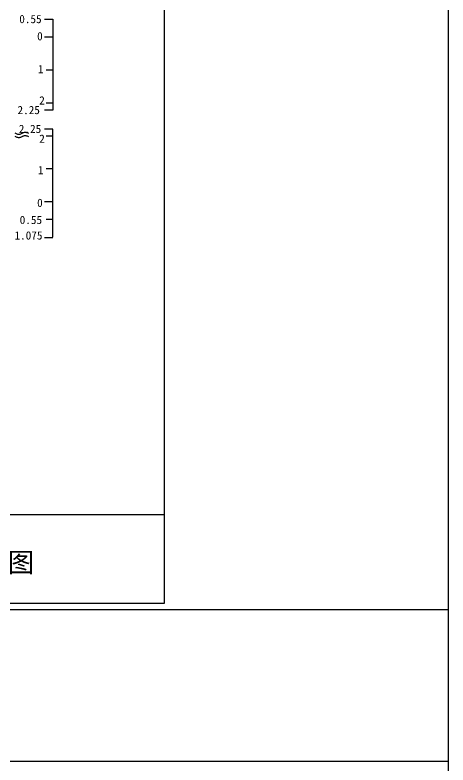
# Model space of a CAD drawing. Header units: millimetres. Extents: x -37 to 615, y -10473 to 23.
# Drawn here: x 483.9 to 615.4, y -7154 to -6926.1 of the extents above; entities that cross this region are included whole.
import ezdxf

# ---------------------------------------------------------------- set-up
doc = ezdxf.new("R2010")
doc.units = ezdxf.units.MM
doc.layers.add('图层1', color=7, linetype='Continuous')
doc.layers.add('病害', color=5, linetype='Continuous')
doc.styles.get("Standard").update_dxf_attribs({"font": ''})
doc.styles.add('汉字', font='')
doc.styles.get('Standard').set_extended_font_data('SimSun')
doc.styles.get('汉字').set_extended_font_data('SimSun')

# ---------------------------------------------------------------- blocks, each defined once
blk = doc.blocks.new('kopp')
at = {"color": 0}
for p, q in [((1188.308, -3078.25), (1188.558, -3078.25)), ((1188.558, -3078.25), (1188.558, -3078.8)), ((1188.558, -3078.8), (1188.308, -3078.8)), ((1188.558, -3078.8), (1188.558, -3079.8)), ((1188.558, -3079.8), (1188.358, -3079.8)), ((1188.558, -3079.8), (1188.558, -3079.8)), ((1188.558, -3079.8), (1188.558, -3080.8)), ((1188.558, -3080.8), (1188.358, -3080.8)), ((1188.558, -3080.8), (1188.558, -3081.009)), ((1188.558, -3081.009), (1188.308, -3081.009)), ((1188.558, -3081.592), (1188.308, -3081.592)), ((1188.558, -3081.8), (1188.358, -3081.8)), ((1188.558, -3081.8), (1188.558, -3081.592)), ((1188.558, -3082.8), (1188.558, -3081.8)), ((1188.558, -3082.8), (1188.358, -3082.8)), ((1188.558, -3083.8), (1188.558, -3082.8)), ((1188.558, -3082.8), (1188.558, -3082.8)), ((1188.558, -3083.8), (1188.308, -3083.8)), ((1188.558, -3084.875), (1188.558, -3083.8)), ((1188.558, -3084.338), (1188.358, -3084.338)), ((1188.308, -3084.888), (1188.558, -3084.888))]:
    blk.add_line(p, q, dxfattribs=at)
for s, p in [('0.55', (1187.543, -3078.37)), ('0', (1188.086, -3078.891)), ('1', (1188.109, -3079.89)), ('2', (1188.15, -3080.842)), ('2.25', (1187.49, -3081.135)), ('2.25', (1187.53, -3081.708)), ('2', (1188.15, -3082.006)), ('1', (1188.109, -3082.959)), ('0', (1188.086, -3083.954)), ('0.55', (1187.556, -3084.474)), ('1.075', (1187.398, -3084.946))]:
    blk.add_text(s, height=0.25).set_placement(p)

msp = doc.modelspace()

# ---------------------------------------------------------------- linework, layer by layer
at = {"color": 0, "linetype": 'ByBlock'}
for p, q in [((529.17, -6740.15), (529.17, -7105)), ((390.12, -7077.88), (529.17, -7077.88)), ((529.17, -7105), (0, -7105))]:
    msp.add_line(p, q, dxfattribs=at)
at = {"color": 3, "linetype": 'ByBlock'}
for points in [[(-36.77, -6691.81), (615.38, -6691.81), (615.38, -7152.93), (-36.77, -7152.93)], [(-36.77, -7106.81), (615.38, -7106.81), (615.38, -7567.93), (-36.77, -7567.93)]]:
    msp.add_lwpolyline(points, close=True, dxfattribs=at)
at = {"color": 7}
for points in [[(483.8, -6961.96), (484, -6962.05), (484.2, -6962.15), (484.4, -6962.23), (484.6, -6962.3), (484.8, -6962.34), (485, -6962.35), (485.2, -6962.34), (485.4, -6962.3), (485.6, -6962.23), (485.8, -6962.15), (486, -6962.05), (486.2, -6961.96), (486.4, -6961.88), (486.6, -6961.81), (486.8, -6961.77), (487, -6961.75), (487.2, -6961.77), (487.4, -6961.81), (487.6, -6961.88), (487.8, -6961.96), (488, -6962.05)], [(483.8, -6962.96), (484, -6963.05), (484.2, -6963.15), (484.4, -6963.23), (484.6, -6963.3), (484.8, -6963.34), (485, -6963.35), (485.2, -6963.34), (485.4, -6963.3), (485.6, -6963.23), (485.8, -6963.15), (486, -6963.05), (486.2, -6962.96), (486.4, -6962.88), (486.6, -6962.81), (486.8, -6962.77), (487, -6962.75), (487.2, -6962.77), (487.4, -6962.81), (487.6, -6962.88), (487.8, -6962.96), (488, -6963.05)]]:
    msp.add_lwpolyline(points, dxfattribs=at)
at = {"layer": '病害', "color": 5}
for p, q in [((390.12, -7077.88), (529.17, -7077.88)), ((529.17, -7077.88), (529.17, -7105))]:
    msp.add_line(p, q, dxfattribs=at)

# ---------------------------------------------------------------- block references
at = {"xscale": 9.999999999994273, "yscale": 9.999999999994273, "zscale": 9.999999999994273}
msp.add_blockref('kopp', (-11390.27, 23855.09), dxfattribs=at)

# ---------------------------------------------------------------- texts
at = {"layer": '图层1', "style": '汉字'}
msp.add_text('上部病害展示图', height=5.918, dxfattribs=at).set_placement((433.23, -7095.44))

doc.saveas('drawing.dxf')
